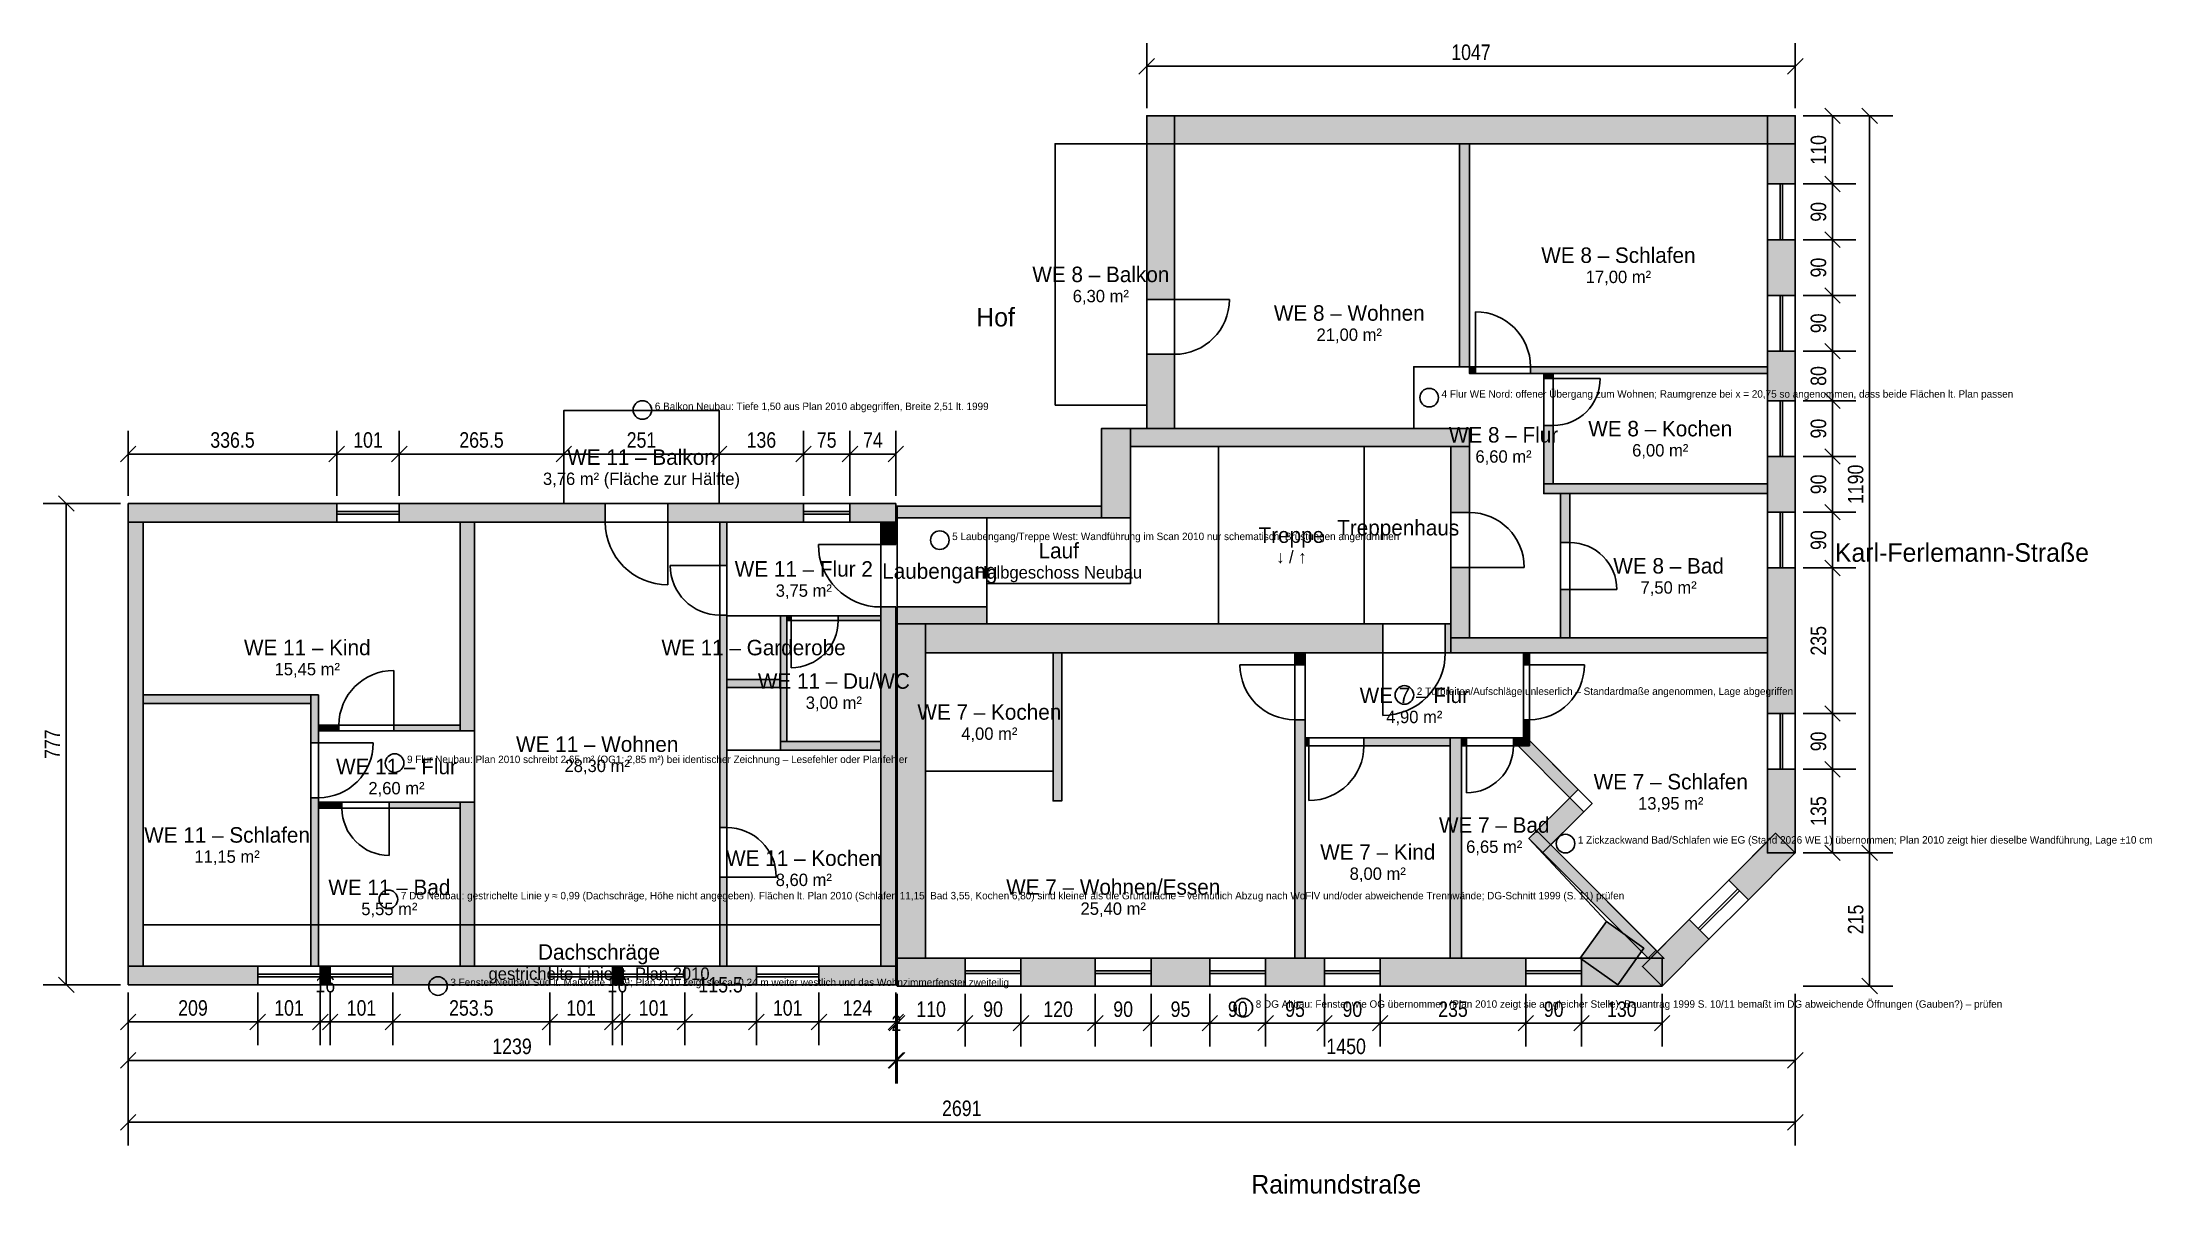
# Model space of a CAD drawing. Header units: metres. Extents: x -1.4 to 32.7, y -3.4 to 15.2.
import ezdxf
from ezdxf.enums import TextEntityAlignment as Align

# ---------------------------------------------------------------- set-up
doc = ezdxf.new("R2010")
doc.units = ezdxf.units.M
for name, color, linetype in [('A_BEMASSUNG', 5, 'Continuous'), ('A_OEFFNUNG', 1, 'Continuous'), ('A_RAUM', 3, 'Continuous'), ('A_TEXT', 7, 'Continuous'), ('A_UNGEPRUEFT', 6, 'Continuous'), ('A_WAND', 8, 'Continuous'), ('A_WAND_TRAGEND', 7, 'Continuous')]:
    doc.layers.add(name, color=color, linetype=linetype)
doc.styles.add('OpenSansCondensed-Light', font='OpenSansCondensed-Light.ttf')
doc.dimstyles.new('EZ_M_100_H25_CM', dxfattribs={"dimtxt": 0.25, "dimasz": 0.25, "dimexe": 0.375, "dimexo": 0.125, "dimgap": 0.1, "dimtad": 1, "dimlfac": 100, "dimzin": 12, "dimdsep": 46, "dimtxsty": 'OpenSansCondensed-Light', "dimtsz": 0.125, "dimcen": 2.5, "dimazin": 3, "dimtfac": 0.5, "dimtmove": 2, "dimatfit": 3})

msp = doc.modelspace()

# ---------------------------------------------------------------- hatches: boundary and pattern name
at = {"layer": 'A_WAND'}
for points in [[(21.65, 10), (21.65, 13.6), (21.49, 13.6), (21.49, 10)], [(21.65, 9.89), (21.75, 9.89), (21.75, 10), (21.65, 10)], [(22.635, 9.89), (26.46, 9.89), (26.46, 10), (22.635, 10)], [(23, 9.81), (23, 9.89), (22.85, 9.89), (22.85, 9.81)], [(23, 8.11), (23, 9.05), (22.85, 9.05), (22.85, 8.11)], [(22.85, 7.95), (26.46, 7.95), (26.46, 8.11), (22.85, 8.11)], [(23.27, 7.16), (23.27, 7.95), (23.12, 7.95), (23.12, 7.16)], [(9.66, 6.79), (9.66, 7.49), (9.55, 7.49), (9.55, 6.79)], [(23.27, 5.62), (23.27, 6.4), (23.12, 6.4), (23.12, 5.62)], [(9.66, 2.56), (9.66, 5.99), (9.55, 5.99), (9.55, 2.56)], [(10.63, 3.95), (10.63, 5.98), (10.53, 5.98), (10.53, 3.95)], [(10.63, 5.9), (10.7, 5.9), (10.7, 5.98), (10.63, 5.98)], [(11.46, 5.9), (12.15, 5.9), (12.15, 5.98), (11.46, 5.98)], [(15.07, 2.99), (15.07, 5.38), (14.93, 5.38), (14.93, 2.99)], [(19, 5.185), (19, 5.38), (18.83, 5.38), (18.83, 5.185)], [(22.62, 5.185), (22.62, 5.38), (22.52, 5.38), (22.52, 5.185)], [(9.66, 4.82), (10.53, 4.82), (10.53, 4.95), (9.66, 4.95)], [(0.24, 4.56), (2.95, 4.56), (2.95, 4.7), (0.24, 4.7)], [(3.07, 3.925), (3.07, 4.7), (2.95, 4.7), (2.95, 3.925)], [(3.07, 4.12), (3.4, 4.12), (3.4, 4.21), (3.07, 4.21)], [(4.285, 4.12), (5.36, 4.12), (5.36, 4.21), (4.285, 4.21)], [(19, 0.45), (19, 4.3), (18.83, 4.3), (18.83, 0.45)], [(22.62, 3.88), (22.62, 4.3), (22.52, 4.3), (22.52, 3.88)], [(10.53, 3.81), (12.15, 3.81), (12.15, 3.95), (10.53, 3.95)], [(19, 3.88), (19.06, 3.88), (19.06, 4.01), (19, 4.01)], [(19.945, 3.88), (21.34, 3.88), (21.34, 4.01), (19.945, 4.01)], [(21.52, 0.45), (21.52, 4.01), (21.34, 4.01), (21.34, 0.45)], [(21.52, 3.88), (21.6, 3.88), (21.6, 4.01), (21.52, 4.01)], [(22.36, 3.88), (22.52, 3.88), (22.52, 4.01), (22.36, 4.01)], [(22.435, 3.88), (23.27, 3.04), (23.40475, 3.17395), (22.56975, 4.01395)], [(3.07, 0.32), (3.07, 3.04), (2.95, 3.04), (2.95, 0.32)], [(3.07, 2.87), (3.45, 2.87), (3.45, 2.97), (3.07, 2.97)], [(4.21, 2.87), (5.36, 2.87), (5.36, 2.97), (4.21, 2.97)], [(23.27, 3.04), (22.61, 2.38), (22.83627, 2.15373), (23.49627, 2.81373)], [(22.61, 2.38), (24.535, 0.45), (24.66244, 0.57711), (22.73744, 2.50711)], [(9.66, 0.32), (9.66, 1.76), (9.55, 1.76), (9.55, 0.32)], [(24.04285, 0.02085), (24.46285, 0.61085), (23.86, 1.04), (23.44, 0.45)]]:
    msp.add_hatch(color=8, dxfattribs=at).paths.add_polyline_path(points)
at = {"layer": 'A_WAND_TRAGEND'}
for points in [[(26.91, 14.05), (16.44, 14.05), (16.44, 13.6), (26.91, 13.6)], [(16.44, 14.05), (16.44, 11.085), (16.89, 11.085), (16.89, 14.05)], [(26.91, 12.95), (26.91, 14.05), (26.46, 14.05), (26.46, 12.95)], [(26.91, 11.15), (26.91, 12.05), (26.46, 12.05), (26.46, 11.15)], [(26.91, 9.45), (26.91, 10.25), (26.46, 10.25), (26.46, 9.45)], [(16.44, 10.2), (16.44, 9), (16.89, 9), (16.89, 10.2)], [(16.18, 7.56), (16.18, 9), (15.71, 9), (15.71, 7.56)], [(16.18, 8.71), (21.65, 8.71), (21.65, 9), (16.18, 9)], [(21.65, 7.645), (21.65, 8.71), (21.35, 8.71), (21.35, 7.645)], [(26.91, 7.65), (26.91, 8.55), (26.46, 8.55), (26.46, 7.65)], [(0, 7.49), (3.365, 7.49), (3.365, 7.79), (0, 7.79)], [(4.375, 7.49), (7.7, 7.49), (7.7, 7.79), (4.375, 7.79)], [(8.71, 7.49), (10.9, 7.49), (10.9, 7.79), (8.71, 7.79)], [(11.65, 7.49), (12.39, 7.49), (12.39, 7.79), (11.65, 7.79)], [(12.41, 7.56), (15.71, 7.56), (15.71, 7.75), (12.41, 7.75)], [(0.24, 0.32), (0.24, 7.49), (0, 7.49), (0, 0.32)], [(5.59, 4.12), (5.59, 7.49), (5.36, 7.49), (5.36, 4.12)], [(12.39, 7.13), (12.39, 7.49), (12.15, 7.49), (12.15, 7.13)], [(21.65, 5.62), (21.65, 6.76), (21.35, 6.76), (21.35, 5.62)], [(26.91, 4.4), (26.91, 6.75), (26.46, 6.75), (26.46, 4.4)], [(12.39, 0.32), (12.39, 6.12), (12.15, 6.12), (12.15, 0.32)], [(12.41, 5.85), (13.86, 5.85), (13.86, 6.12), (12.41, 6.12)], [(12.87, 0.45), (12.87, 5.85), (12.41, 5.85), (12.41, 0.45)], [(12.87, 5.38), (20.25, 5.38), (20.25, 5.85), (12.87, 5.85)], [(21.26, 5.38), (21.35, 5.38), (21.35, 5.85), (21.26, 5.85)], [(21.35, 5.38), (26.46, 5.38), (26.46, 5.62), (21.35, 5.62)], [(26.91, 2.15), (26.91, 3.5), (26.46, 3.5), (26.46, 2.15)], [(5.59, 0.32), (5.59, 2.97), (5.36, 2.97), (5.36, 0.32)], [(26.153, 1.393), (26.91, 2.15), (26.5918, 2.4682), (25.8348, 1.7112)], [(24.76, 0), (25.5166, 0.7566), (25.19841, 1.0748), (24.4418, 0.3182)], [(12.41, 0), (13.51, 0), (13.51, 0.45), (12.41, 0.45)], [(14.41, 0), (15.61, 0), (15.61, 0.45), (14.41, 0.45)], [(16.51, 0), (17.46, 0), (17.46, 0.45), (16.51, 0.45)], [(18.36, 0), (19.31, 0), (19.31, 0.45), (18.36, 0.45)], [(20.21, 0), (22.56, 0), (22.56, 0.45), (20.21, 0.45)], [(23.46, 0), (24.76, 0), (24.76, 0.45), (23.46, 0.45)], [(0, 0.02), (2.09, 0.02), (2.09, 0.32), (0, 0.32)], [(3.1, 0.02), (3.26, 0.02), (3.26, 0.32), (3.1, 0.32)], [(4.27, 0.02), (6.805, 0.02), (6.805, 0.32), (4.27, 0.32)], [(7.815, 0.02), (7.975, 0.02), (7.975, 0.32), (7.815, 0.32)], [(8.985, 0.02), (10.14, 0.02), (10.14, 0.32), (8.985, 0.32)], [(11.15, 0.02), (12.39, 0.02), (12.39, 0.32), (11.15, 0.32)]]:
    msp.add_hatch(color=7, dxfattribs=at).paths.add_polyline_path(points)

# ---------------------------------------------------------------- linework, layer by layer
at = {"layer": 'A_OEFFNUNG'}
for p, q in [((26.46, 12.05), (26.46, 12.95)), ((26.91, 12.95), (26.46, 12.95)), ((26.665, 12.05), (26.665, 12.95)), ((26.705, 12.05), (26.705, 12.95)), ((26.91, 12.05), (26.91, 12.95)), ((26.91, 12.05), (26.46, 12.05)), ((16.89, 11.085), (17.775, 11.085)), ((26.46, 10.25), (26.46, 11.15)), ((26.91, 11.15), (26.46, 11.15)), ((26.665, 10.25), (26.665, 11.15)), ((26.705, 10.25), (26.705, 11.15)), ((26.91, 10.25), (26.91, 11.15)), ((21.75, 10), (21.75, 10.885)), ((26.91, 10.25), (26.46, 10.25)), ((23, 9.81), (23.76, 9.81)), ((26.46, 8.55), (26.46, 9.45)), ((26.91, 9.45), (26.46, 9.45)), ((26.665, 8.55), (26.665, 9.45)), ((26.705, 8.55), (26.705, 9.45)), ((26.91, 8.55), (26.91, 9.45)), ((26.91, 8.55), (26.46, 8.55)), ((3.365, 7.79), (4.375, 7.79)), ((3.365, 7.49), (3.365, 7.79)), ((3.365, 7.66), (4.375, 7.66)), ((3.365, 7.62), (4.375, 7.62)), ((4.375, 7.49), (4.375, 7.79)), ((10.9, 7.79), (11.65, 7.79)), ((10.9, 7.49), (10.9, 7.79)), ((10.9, 7.66), (11.65, 7.66)), ((10.9, 7.62), (11.65, 7.62)), ((11.65, 7.49), (11.65, 7.79)), ((26.46, 6.75), (26.46, 7.65)), ((26.91, 7.65), (26.46, 7.65)), ((26.665, 6.75), (26.665, 7.65)), ((26.705, 6.75), (26.705, 7.65)), ((26.91, 6.75), (26.91, 7.65)), ((3.365, 7.49), (4.375, 7.49)), ((8.71, 7.49), (8.71, 6.48)), ((10.9, 7.49), (11.65, 7.49)), ((12.15, 7.13), (11.14, 7.13)), ((9.55, 6.79), (8.75, 6.79)), ((21.65, 6.76), (22.535, 6.76)), ((26.91, 6.75), (26.46, 6.75)), ((23.27, 6.4), (24.03, 6.4)), ((10.7, 5.9), (10.7, 5.14)), ((18.83, 5.185), (17.945, 5.185)), ((20.25, 5.38), (20.25, 4.37)), ((22.62, 5.185), (23.505, 5.185)), ((4.285, 4.21), (4.285, 5.095)), ((26.46, 3.5), (26.46, 4.4)), ((26.91, 4.4), (26.46, 4.4)), ((26.665, 3.5), (26.665, 4.4)), ((26.705, 3.5), (26.705, 4.4)), ((26.91, 3.5), (26.91, 4.4)), ((3.07, 3.925), (3.955, 3.925)), ((19.06, 3.88), (19.06, 2.995)), ((21.6, 3.88), (21.6, 3.12)), ((26.91, 3.5), (26.46, 3.5)), ((4.21, 2.87), (4.21, 2.11)), ((9.66, 1.76), (10.46, 1.76)), ((25.19841, 1.0748), (25.8348, 1.7112)), ((26.153, 1.393), (25.8348, 1.7112)), ((25.34336, 0.92985), (25.97976, 1.56624)), ((25.37165, 0.90156), (26.00804, 1.53796)), ((25.5166, 0.7566), (26.153, 1.393)), ((25.5166, 0.7566), (25.19841, 1.0748)), ((13.51, 0.45), (14.41, 0.45)), ((13.51, 0), (13.51, 0.45)), ((14.41, 0), (14.41, 0.45)), ((15.61, 0.45), (16.51, 0.45)), ((15.61, 0), (15.61, 0.45)), ((16.51, 0), (16.51, 0.45)), ((17.46, 0.45), (18.36, 0.45)), ((17.46, 0), (17.46, 0.45)), ((18.36, 0), (18.36, 0.45)), ((19.31, 0.45), (20.21, 0.45)), ((19.31, 0), (19.31, 0.45)), ((20.21, 0), (20.21, 0.45)), ((22.56, 0.45), (23.46, 0.45)), ((22.56, 0), (22.56, 0.45)), ((23.46, 0), (23.46, 0.45)), ((2.09, 0.32), (3.1, 0.32)), ((2.09, 0.02), (2.09, 0.32)), ((2.09, 0.19), (3.1, 0.19)), ((2.09, 0.15), (3.1, 0.15)), ((2.09, 0.02), (3.1, 0.02)), ((3.1, 0.02), (3.1, 0.32)), ((3.26, 0.32), (4.27, 0.32)), ((3.26, 0.02), (3.26, 0.32)), ((3.26, 0.19), (4.27, 0.19)), ((3.26, 0.15), (4.27, 0.15)), ((3.26, 0.02), (4.27, 0.02)), ((4.27, 0.02), (4.27, 0.32)), ((6.805, 0.32), (7.815, 0.32)), ((6.805, 0.02), (6.805, 0.32)), ((6.805, 0.19), (7.815, 0.19)), ((6.805, 0.15), (7.815, 0.15)), ((6.805, 0.02), (7.815, 0.02)), ((7.815, 0.02), (7.815, 0.32)), ((7.975, 0.32), (8.985, 0.32)), ((7.975, 0.02), (7.975, 0.32)), ((7.975, 0.19), (8.985, 0.19)), ((7.975, 0.15), (8.985, 0.15)), ((7.975, 0.02), (8.985, 0.02)), ((8.985, 0.02), (8.985, 0.32)), ((10.14, 0.32), (11.15, 0.32)), ((10.14, 0.02), (10.14, 0.32)), ((10.14, 0.19), (11.15, 0.19)), ((10.14, 0.15), (11.15, 0.15)), ((10.14, 0.02), (11.15, 0.02)), ((11.15, 0.02), (11.15, 0.32)), ((13.51, 0.245), (14.41, 0.245)), ((13.51, 0.205), (14.41, 0.205)), ((13.51, 0), (14.41, 0)), ((15.61, 0.245), (16.51, 0.245)), ((15.61, 0.205), (16.51, 0.205)), ((15.61, 0), (16.51, 0)), ((17.46, 0.245), (18.36, 0.245)), ((17.46, 0.205), (18.36, 0.205)), ((17.46, 0), (18.36, 0)), ((19.31, 0.245), (20.21, 0.245)), ((19.31, 0.205), (20.21, 0.205)), ((19.31, 0), (20.21, 0)), ((22.56, 0.245), (23.46, 0.245)), ((22.56, 0.205), (23.46, 0.205)), ((22.56, 0), (23.46, 0))]:
    msp.add_line(p, q, dxfattribs=at)
for centre, radius, start, end in [((16.89, 11.085), 0.885, -90, 0), ((21.75, 10), 0.885, 0, 90), ((23, 9.81), 0.76, -90, 0), ((21.65, 6.76), 0.885, 0, 90), ((8.71, 7.49), 1.01, 180, -90), ((23.27, 6.4), 0.76, 0, 90), ((12.15, 7.13), 1.01, 180, -90), ((9.55, 6.79), 0.8, 180, -90), ((10.7, 5.9), 0.76, -90, 0), ((18.83, 5.185), 0.885, 180, -90), ((20.25, 5.38), 1.01, -90, 0), ((22.62, 5.185), 0.885, -90, 0), ((4.285, 4.21), 0.885, 90, 180), ((3.07, 3.925), 0.885, -90, 0), ((19.06, 3.88), 0.885, -90, 0), ((21.6, 3.88), 0.76, -90, 0), ((4.21, 2.87), 0.76, 180, -90), ((9.66, 1.76), 0.8, 0, 90)]:
    msp.add_arc(centre, radius, start, end, dxfattribs=at)
at = {"layer": 'A_RAUM'}
for points in [[(14.96, 9.38), (16.44, 9.38), (16.44, 13.6), (14.96, 13.6)], [(16.89, 9), (20.75, 9), (20.75, 10), (21.49, 10), (21.49, 13.6), (16.89, 13.6)], [(21.65, 10), (26.46, 10), (26.46, 13.6), (21.65, 13.6)], [(21.65, 5.62), (23.12, 5.62), (23.12, 7.95), (22.85, 7.95), (22.85, 9.89), (21.65, 9.89), (21.65, 10), (20.75, 10), (20.75, 9), (21.65, 9)], [(23, 8.11), (26.46, 8.11), (26.46, 9.89), (23, 9.89)], [(7.03, 7.79), (9.54, 7.79), (9.54, 9.29), (7.03, 9.29)], [(13.86, 5.85), (21.35, 5.85), (21.35, 8.71), (16.18, 8.71), (16.18, 7.56), (13.86, 7.56)], [(17.6, 5.85), (19.95, 5.85), (19.95, 8.71), (17.6, 8.71)], [(23.27, 5.62), (26.46, 5.62), (26.46, 7.95), (23.27, 7.95)], [(12.41, 6.12), (13.86, 6.12), (13.86, 7.56), (12.41, 7.56)], [(13.86, 6.5), (16.18, 6.5), (16.18, 7.56), (13.86, 7.56)], [(0.24, 4.7), (3.07, 4.7), (3.07, 4.21), (5.36, 4.21), (5.36, 7.49), (0.24, 7.49)], [(5.59, 0.32), (9.55, 0.32), (9.55, 7.49), (5.59, 7.49)], [(9.66, 5.98), (12.15, 5.98), (12.15, 7.49), (9.66, 7.49)], [(9.66, 4.95), (10.53, 4.95), (10.53, 5.98), (9.66, 5.98)], [(10.63, 3.95), (12.15, 3.95), (12.15, 5.9), (10.63, 5.9)], [(12.87, 3.47), (14.93, 3.47), (14.93, 5.38), (12.87, 5.38)], [(12.87, 0.45), (18.83, 0.45), (18.83, 5.38), (15.07, 5.38), (15.07, 2.99), (14.93, 2.99), (14.93, 3.47), (12.87, 3.47)], [(19, 4.01), (22.52, 4.01), (22.52, 5.38), (19, 5.38)], [(22.62, 5.38), (22.62, 3.963), (23.63, 2.947), (22.963, 2.281), (24.789, 0.45), (24.574, 0.45), (26.46, 2.336), (26.46, 5.38)], [(0.24, 0.32), (2.95, 0.32), (2.95, 4.56), (0.24, 4.56)], [(3.07, 2.97), (5.59, 2.97), (5.59, 4.12), (3.07, 4.12)], [(9.66, 0.32), (12.15, 0.32), (12.15, 3.81), (9.66, 3.81)], [(19, 0.45), (21.34, 0.45), (21.34, 3.88), (19, 3.88)], [(21.52, 0.45), (23.44, 0.45), (23.86, 1.04), (22.61, 2.38), (23.27, 3.04), (22.435, 3.88), (21.52, 3.88)], [(3.07, 0.32), (5.36, 0.32), (5.36, 2.87), (3.07, 2.87)], [(0.24, 0.32), (12.15, 0.32), (12.15, 0.99), (0.24, 0.99)]]:
    msp.add_lwpolyline(points, close=True, dxfattribs=at)
at = {"layer": 'A_UNGEPRUEFT'}
for centre in [(21, 9.5), (8.3, 9.3), (13.1, 7.2), (20.6, 4.7), (4.3, 3.6), (23.2, 2.3), (4.2, 1.4), (5, 0), (18, -0.35)]:
    msp.add_circle(centre, 0.15, dxfattribs=at)
at = {"layer": 'A_WAND'}
for points in [[(21.65, 10), (21.65, 13.6), (21.49, 13.6), (21.49, 10)], [(21.65, 9.89), (21.75, 9.89), (21.75, 10), (21.65, 10)], [(22.635, 9.89), (26.46, 9.89), (26.46, 10), (22.635, 10)], [(23, 9.81), (23, 9.89), (22.85, 9.89), (22.85, 9.81)], [(23, 8.11), (23, 9.05), (22.85, 9.05), (22.85, 8.11)], [(22.85, 7.95), (26.46, 7.95), (26.46, 8.11), (22.85, 8.11)], [(23.27, 7.16), (23.27, 7.95), (23.12, 7.95), (23.12, 7.16)], [(9.66, 6.79), (9.66, 7.49), (9.55, 7.49), (9.55, 6.79)], [(23.27, 5.62), (23.27, 6.4), (23.12, 6.4), (23.12, 5.62)], [(9.66, 2.56), (9.66, 5.99), (9.55, 5.99), (9.55, 2.56)], [(10.63, 3.95), (10.63, 5.98), (10.53, 5.98), (10.53, 3.95)], [(10.63, 5.9), (10.7, 5.9), (10.7, 5.98), (10.63, 5.98)], [(11.46, 5.9), (12.15, 5.9), (12.15, 5.98), (11.46, 5.98)], [(15.07, 2.99), (15.07, 5.38), (14.93, 5.38), (14.93, 2.99)], [(19, 5.185), (19, 5.38), (18.83, 5.38), (18.83, 5.185)], [(22.62, 5.185), (22.62, 5.38), (22.52, 5.38), (22.52, 5.185)], [(9.66, 4.82), (10.53, 4.82), (10.53, 4.95), (9.66, 4.95)], [(0.24, 4.56), (2.95, 4.56), (2.95, 4.7), (0.24, 4.7)], [(3.07, 3.925), (3.07, 4.7), (2.95, 4.7), (2.95, 3.925)], [(3.07, 4.12), (3.4, 4.12), (3.4, 4.21), (3.07, 4.21)], [(4.285, 4.12), (5.36, 4.12), (5.36, 4.21), (4.285, 4.21)], [(19, 0.45), (19, 4.3), (18.83, 4.3), (18.83, 0.45)], [(22.62, 3.88), (22.62, 4.3), (22.52, 4.3), (22.52, 3.88)], [(10.53, 3.81), (12.15, 3.81), (12.15, 3.95), (10.53, 3.95)], [(19, 3.88), (19.06, 3.88), (19.06, 4.01), (19, 4.01)], [(19.945, 3.88), (21.34, 3.88), (21.34, 4.01), (19.945, 4.01)], [(21.52, 0.45), (21.52, 4.01), (21.34, 4.01), (21.34, 0.45)], [(21.52, 3.88), (21.6, 3.88), (21.6, 4.01), (21.52, 4.01)], [(22.36, 3.88), (22.52, 3.88), (22.52, 4.01), (22.36, 4.01)], [(22.435, 3.88), (23.27, 3.04), (23.40475, 3.17395), (22.56975, 4.01395)], [(3.07, 0.32), (3.07, 3.04), (2.95, 3.04), (2.95, 0.32)], [(3.07, 2.87), (3.45, 2.87), (3.45, 2.97), (3.07, 2.97)], [(4.21, 2.87), (5.36, 2.87), (5.36, 2.97), (4.21, 2.97)], [(23.27, 3.04), (22.61, 2.38), (22.83627, 2.15373), (23.49627, 2.81373)], [(22.61, 2.38), (24.535, 0.45), (24.66244, 0.57711), (22.73744, 2.50711)], [(9.66, 0.32), (9.66, 1.76), (9.55, 1.76), (9.55, 0.32)], [(24.04285, 0.02085), (24.46285, 0.61085), (23.86, 1.04), (23.44, 0.45)]]:
    msp.add_lwpolyline(points, close=True, dxfattribs=at)
at = {"layer": 'A_WAND_TRAGEND'}
for points in [[(26.91, 14.05), (16.44, 14.05), (16.44, 13.6), (26.91, 13.6)], [(16.44, 14.05), (16.44, 11.085), (16.89, 11.085), (16.89, 14.05)], [(26.91, 12.95), (26.91, 14.05), (26.46, 14.05), (26.46, 12.95)], [(26.91, 11.15), (26.91, 12.05), (26.46, 12.05), (26.46, 11.15)], [(26.91, 9.45), (26.91, 10.25), (26.46, 10.25), (26.46, 9.45)], [(16.44, 10.2), (16.44, 9), (16.89, 9), (16.89, 10.2)], [(16.18, 7.56), (16.18, 9), (15.71, 9), (15.71, 7.56)], [(16.18, 8.71), (21.65, 8.71), (21.65, 9), (16.18, 9)], [(21.65, 7.645), (21.65, 8.71), (21.35, 8.71), (21.35, 7.645)], [(26.91, 7.65), (26.91, 8.55), (26.46, 8.55), (26.46, 7.65)], [(0, 7.49), (3.365, 7.49), (3.365, 7.79), (0, 7.79)], [(4.375, 7.49), (7.7, 7.49), (7.7, 7.79), (4.375, 7.79)], [(8.71, 7.49), (10.9, 7.49), (10.9, 7.79), (8.71, 7.79)], [(11.65, 7.49), (12.39, 7.49), (12.39, 7.79), (11.65, 7.79)], [(12.41, 7.56), (15.71, 7.56), (15.71, 7.75), (12.41, 7.75)], [(0.24, 0.32), (0.24, 7.49), (0, 7.49), (0, 0.32)], [(5.59, 4.12), (5.59, 7.49), (5.36, 7.49), (5.36, 4.12)], [(12.39, 7.13), (12.39, 7.49), (12.15, 7.49), (12.15, 7.13)], [(21.65, 5.62), (21.65, 6.76), (21.35, 6.76), (21.35, 5.62)], [(26.91, 4.4), (26.91, 6.75), (26.46, 6.75), (26.46, 4.4)], [(12.39, 0.32), (12.39, 6.12), (12.15, 6.12), (12.15, 0.32)], [(12.41, 5.85), (13.86, 5.85), (13.86, 6.12), (12.41, 6.12)], [(12.87, 0.45), (12.87, 5.85), (12.41, 5.85), (12.41, 0.45)], [(12.87, 5.38), (20.25, 5.38), (20.25, 5.85), (12.87, 5.85)], [(21.26, 5.38), (21.35, 5.38), (21.35, 5.85), (21.26, 5.85)], [(21.35, 5.38), (26.46, 5.38), (26.46, 5.62), (21.35, 5.62)], [(26.91, 2.15), (26.91, 3.5), (26.46, 3.5), (26.46, 2.15)], [(5.59, 0.32), (5.59, 2.97), (5.36, 2.97), (5.36, 0.32)], [(26.153, 1.393), (26.91, 2.15), (26.5918, 2.4682), (25.8348, 1.7112)], [(24.76, 0), (25.5166, 0.7566), (25.19841, 1.0748), (24.4418, 0.3182)], [(12.41, 0), (13.51, 0), (13.51, 0.45), (12.41, 0.45)], [(14.41, 0), (15.61, 0), (15.61, 0.45), (14.41, 0.45)], [(16.51, 0), (17.46, 0), (17.46, 0.45), (16.51, 0.45)], [(18.36, 0), (19.31, 0), (19.31, 0.45), (18.36, 0.45)], [(20.21, 0), (22.56, 0), (22.56, 0.45), (20.21, 0.45)], [(23.46, 0), (24.76, 0), (24.76, 0.45), (23.46, 0.45)], [(0, 0.02), (2.09, 0.02), (2.09, 0.32), (0, 0.32)], [(3.1, 0.02), (3.26, 0.02), (3.26, 0.32), (3.1, 0.32)], [(4.27, 0.02), (6.805, 0.02), (6.805, 0.32), (4.27, 0.32)], [(7.815, 0.02), (7.975, 0.02), (7.975, 0.32), (7.815, 0.32)], [(8.985, 0.02), (10.14, 0.02), (10.14, 0.32), (8.985, 0.32)], [(11.15, 0.02), (12.39, 0.02), (12.39, 0.32), (11.15, 0.32)]]:
    msp.add_lwpolyline(points, close=True, dxfattribs=at)

# ---------------------------------------------------------------- texts
at = {"layer": 'A_TEXT'}
for s, height, p in [('WE 8 – Schlafen', 0.25, (24.055, 11.8)), ('WE 8 – Balkon', 0.25, (15.7, 11.49)), ('6,30 m²', 0.2, (15.7, 11.14)), ('17,00 m²', 0.2, (24.055, 11.45)), ('Hof', 0.3, (14, 10.8)), ('WE 8 – Wohnen', 0.25, (19.71, 10.86667)), ('21,00 m²', 0.2, (19.71, 10.51667)), ('WE 8 – Flur', 0.25, (22.2, 8.9)), ('WE 8 – Kochen', 0.25, (24.73, 9)), ('WE 11 – Balkon', 0.25, (8.285, 8.54)), ('6,60 m²', 0.2, (22.2, 8.55)), ('6,00 m²', 0.2, (24.73, 8.65)), ('3,76 m² (Fläche zur Hälfte)', 0.2, (8.285, 8.19)), ('Treppenhaus', 0.25, (20.5, 7.4)), ('Lauf', 0.25, (15.02, 7.03)), ('Treppe', 0.25, (18.775, 7.28)), ('Karl-Ferlemann-Straße', 0.3, (29.6, 7)), ('WE 11 – Flur 2', 0.25, (10.905, 6.735)), ('Laubengang', 0.25, (13.1, 6.7)), ('↓ / ↑', 0.2, (18.775, 6.93)), ('WE 8 – Bad', 0.25, (24.865, 6.785)), ('3,75 m²', 0.2, (10.905, 6.385)), ('Halbgeschoss Neubau', 0.2, (15.02, 6.68)), ('7,50 m²', 0.2, (24.865, 6.435)), ('WE 11 – Kind', 0.25, (2.89, 5.46667)), ('WE 11 – Garderobe', 0.25, (10.095, 5.465)), ('15,45 m²', 0.2, (2.89, 5.11667)), ('WE 11 – Du/WC', 0.25, (11.39, 4.925)), ('WE 7 – Flur', 0.25, (20.76, 4.695)), ('3,00 m²', 0.2, (11.39, 4.575)), ('WE 7 – Kochen', 0.25, (13.9, 4.425)), ('4,90 m²', 0.2, (20.76, 4.345)), ('4,00 m²', 0.2, (13.9, 4.075)), ('WE 11 – Wohnen', 0.25, (7.57, 3.905)), ('WE 11 – Flur', 0.25, (4.33, 3.545)), ('28,30 m²', 0.2, (7.57, 3.555)), ('WE 7 – Schlafen', 0.25, (24.9, 3.3)), ('2,60 m²', 0.2, (4.33, 3.195)), ('WE 7 – Bad', 0.25, (22.05, 2.6)), ('13,95 m²', 0.2, (24.9, 2.95)), ('WE 11 – Schlafen', 0.25, (1.595, 2.44)), ('11,15 m²', 0.2, (1.595, 2.09)), ('WE 11 – Kochen', 0.25, (10.905, 2.065)), ('WE 7 – Kind', 0.25, (20.17, 2.165)), ('6,65 m²', 0.2, (22.05, 2.25)), ('WE 11 – Bad', 0.25, (4.215, 1.595)), ('8,60 m²', 0.2, (10.905, 1.715)), ('WE 7 – Wohnen/Essen', 0.25, (15.9, 1.6)), ('8,00 m²', 0.2, (20.17, 1.815)), ('5,55 m²', 0.2, (4.215, 1.245)), ('25,40 m²', 0.2, (15.9, 1.25)), ('Dachschräge', 0.25, (7.6, 0.55)), ('gestrichelte Linie lt. Plan 2010', 0.2, (7.6, 0.2)), ('Raimundstraße', 0.3, (19.5, -3.2))]:
    msp.add_text(s, height=height, dxfattribs=at).set_placement(p, align=Align.MIDDLE_CENTER)
at = {"layer": 'A_UNGEPRUEFT'}
for s, p in [('4 Flur WE Nord: offener Übergang zum Wohnen; Raumgrenze bei x = 20,75 so angenommen, dass beide Flächen lt. Plan passen', (21.2, 9.5)), ('6 Balkon Neubau: Tiefe 1,50 aus Plan 2010 abgegriffen, Breite 2,51 lt. 1999', (8.5, 9.3)), ('5 Laubengang/Treppe West: Wandführung im Scan 2010 nur schematisch, Brüstungen angenommen', (13.3, 7.2)), ('2 Türbreiten/Aufschläge unleserlich – Standardmaße angenommen, Lage abgegriffen', (20.8, 4.7)), ('9 Flur Neubau: Plan 2010 schreibt 2,65 m² (OG1: 2,85 m²) bei identischer Zeichnung – Lesefehler oder Planfehler', (4.5, 3.6)), ('1 Zickzackwand Bad/Schlafen wie EG (Stand 2026 WE 1) übernommen; Plan 2010 zeigt hier dieselbe Wandführung, Lage ±10 cm', (23.4, 2.3)), ('7 DG Neubau: gestrichelte Linie y ≈ 0,99 (Dachschräge, Höhe nicht angegeben). Flächen lt. Plan 2010 (Schlafen 11,15, Bad 3,55, Kochen 6,80) sind kleiner als die Grundfläche – vermutlich Abzug nach WoFlV und/oder abweichende Trennwände; DG-Schnitt 1999 (S. 11) prüfen', (4.4, 1.4)), ('3 Fenster Neubau Süd lt. Maßkette 1999; Plan 2010 zeigt sie ca. 0,24 m weiter westlich und das Wohnzimmerfenster zweiteilig', (5.2, 0)), ('8 DG Altbau: Fenster wie OG übernommen (Plan 2010 zeigt sie an gleicher Stelle); Bauantrag 1999 S. 10/11 bemaßt im DG abweichende Öffnungen (Gauben?) – prüfen', (18.2, -0.35))]:
    msp.add_text(s, height=0.12, dxfattribs=at).set_placement(p)

# ---------------------------------------------------------------- dimensions: what is measured, and where the dimension line sits
at = {"layer": 'A_BEMASSUNG'}
for base, p1, p2 in [((16.44, 14.85), (16.44, 14.05), (26.91, 14.05)), ((0, 8.59), (0, 7.79), (3.365, 7.79)), ((3.365, 8.59), (3.365, 7.79), (4.375, 7.79)), ((4.375, 8.59), (4.375, 7.79), (7.03, 7.79)), ((7.03, 8.59), (7.03, 7.79), (9.54, 7.79)), ((9.54, 8.59), (9.54, 7.79), (10.9, 7.79)), ((10.9, 8.59), (10.9, 7.79), (11.65, 7.79)), ((11.65, 8.59), (11.65, 7.79), (12.39, 7.79)), ((0, -0.58), (0, 0.02), (2.09, 0.02)), ((0, -1.2), (0, 0), (12.39, 0)), ((0, -2.2), (0, 0), (26.91, 0)), ((2.09, -0.58), (2.09, 0.02), (3.1, 0.02)), ((3.1, -0.58), (3.1, 0.02), (3.26, 0.02)), ((3.26, -0.58), (3.26, 0.02), (4.27, 0.02)), ((4.27, -0.58), (4.27, 0.02), (6.805, 0.02)), ((6.805, -0.58), (6.805, 0.02), (7.815, 0.02)), ((7.815, -0.58), (7.815, 0.02), (7.975, 0.02)), ((7.975, -0.58), (7.975, 0.02), (8.985, 0.02)), ((8.985, -0.58), (8.985, 0.02), (10.14, 0.02)), ((10.14, -0.58), (10.14, 0.02), (11.15, 0.02)), ((11.15, -0.58), (11.15, 0.02), (12.39, 0.02)), ((12.39, -1.2), (12.39, 0), (12.41, 0)), ((12.41, -1.2), (12.41, 0), (26.91, 0)), ((12.41, -0.6), (12.41, 0), (13.51, 0)), ((13.51, -0.6), (13.51, 0), (14.41, 0)), ((14.41, -0.6), (14.41, 0), (15.61, 0)), ((15.61, -0.6), (15.61, 0), (16.51, 0)), ((16.51, -0.6), (16.51, 0), (17.46, 0)), ((17.46, -0.6), (17.46, 0), (18.36, 0)), ((18.36, -0.6), (18.36, 0), (19.31, 0)), ((19.31, -0.6), (19.31, 0), (20.21, 0)), ((20.21, -0.6), (20.21, 0), (22.56, 0)), ((22.56, -0.6), (22.56, 0), (23.46, 0)), ((23.46, -0.6), (23.46, 0), (24.76, 0))]:
    msp.add_linear_dim(base=base, p1=p1, p2=p2, dimstyle='EZ_M_100_H25_CM', dxfattribs=at).render()
for base, p1, p2 in [((28.11, 2.15), (26.91, 2.15), (26.91, 14.05)), ((27.51, 12.95), (26.91, 12.95), (26.91, 14.05)), ((27.51, 12.05), (26.91, 12.05), (26.91, 12.95)), ((27.51, 11.15), (26.91, 11.15), (26.91, 12.05)), ((27.51, 10.25), (26.91, 10.25), (26.91, 11.15)), ((27.51, 9.45), (26.91, 9.45), (26.91, 10.25)), ((27.51, 8.55), (26.91, 8.55), (26.91, 9.45)), ((27.51, 7.65), (26.91, 7.65), (26.91, 8.55)), ((-1, 0.02), (0, 0.02), (0, 7.79)), ((27.51, 6.75), (26.91, 6.75), (26.91, 7.65)), ((27.51, 4.4), (26.91, 4.4), (26.91, 6.75)), ((27.51, 3.5), (26.91, 3.5), (26.91, 4.4)), ((27.51, 2.15), (26.91, 2.15), (26.91, 3.5)), ((28.11, 0), (26.91, 0), (26.91, 2.15))]:
    msp.add_linear_dim(base=base, p1=p1, p2=p2, angle=90, dimstyle='EZ_M_100_H25_CM', dxfattribs=at).render()

doc.saveas('drawing.dxf')
